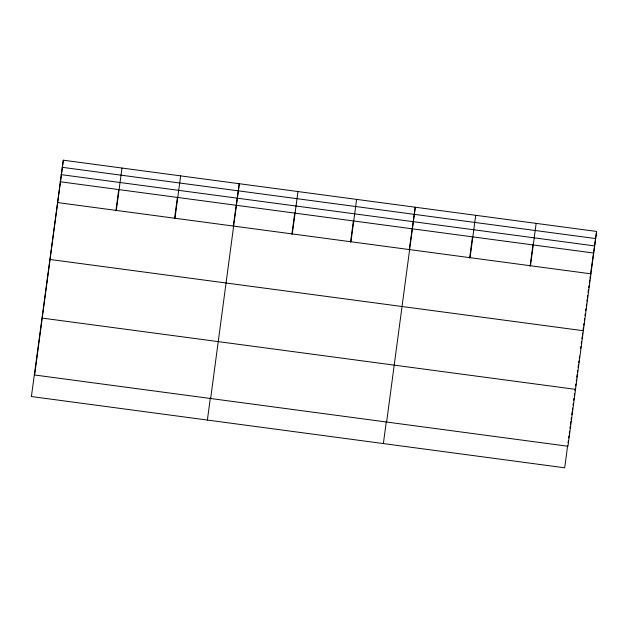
<?xml version="1.0" encoding="UTF-8"?>
<svg xmlns="http://www.w3.org/2000/svg" width="628" height="628" viewBox="0 0 628 628"><rect width="100%" height="100%" fill="white"/><g stroke="black" fill="none" stroke-linecap="round" stroke-linejoin="round"><path stroke-width="0.94" d="M63.31 160.203L34.65 375.002L567.94 446.257L596.6 231.457L63.31 160.203L31.4 396.543L564.69 467.797L567.649 445.613M115.897 210.773L118.723 189.585M116.321 210.419L121.973 168.045M174.553 218.607L177.386 197.42M174.984 218.261L180.636 175.879M207.381 420.054L210.341 397.877M233.216 226.449L239.299 183.721L210.639 398.521M291.879 234.283L294.705 213.096M292.303 233.93L297.962 191.556M350.542 242.118L353.368 220.93M350.966 241.772L356.618 199.39M383.37 443.572L386.33 421.388M409.205 249.96L415.281 207.232L386.62 422.032M469.642 258.037L472.468 236.842M470.066 257.684L475.718 215.31M530.079 266.107L532.905 244.92M530.503 265.762L536.163 223.38M568.034 442.716L568.293 440.793M568.678 437.897L568.937 435.973M569.321 433.077L569.572 431.146M569.965 428.257L570.216 426.326M570.475 424.395L570.86 421.506M571.119 419.575L571.378 417.644M571.763 414.755L572.147 411.858M572.406 409.935L572.665 408.012M573.05 405.131L573.301 403.207M573.686 400.326L573.945 398.403M574.33 395.522L574.589 393.599M574.973 390.71L575.224 388.795M575.609 385.906L575.868 383.983M576.253 381.102L576.512 379.179M576.763 377.255L577.148 374.374M577.407 372.451L577.666 370.528M578.05 367.647L578.435 364.766M578.686 362.843L578.945 360.919M579.33 358.039L579.589 356.115M580.617 348.414L580.869 346.483M581.261 343.594L581.512 341.663M581.905 338.767L582.156 336.844M582.415 334.912L582.674 332.981M583.059 330.093L583.443 327.196M583.702 325.273L583.962 323.341M584.346 320.445L584.605 318.522M584.99 315.625L585.249 313.694M585.634 310.805L585.893 308.874M586.277 305.977L586.536 304.054M586.921 301.157L587.18 299.226M587.431 297.303L587.69 295.372M588.075 292.483L588.46 289.594M588.719 287.671L588.978 285.74M589.362 282.851L589.747 279.962M590.006 278.039L590.265 276.108M590.516 274.185L596.6 231.457M62.243 167.315L595.525 238.561M61.136 174.639L594.418 245.886M60.06 181.743L593.35 252.998M57.658 202.585L590.948 273.832M50.067 259.482L583.357 330.736M42.249 318.106L575.531 389.36"/></g></svg>
